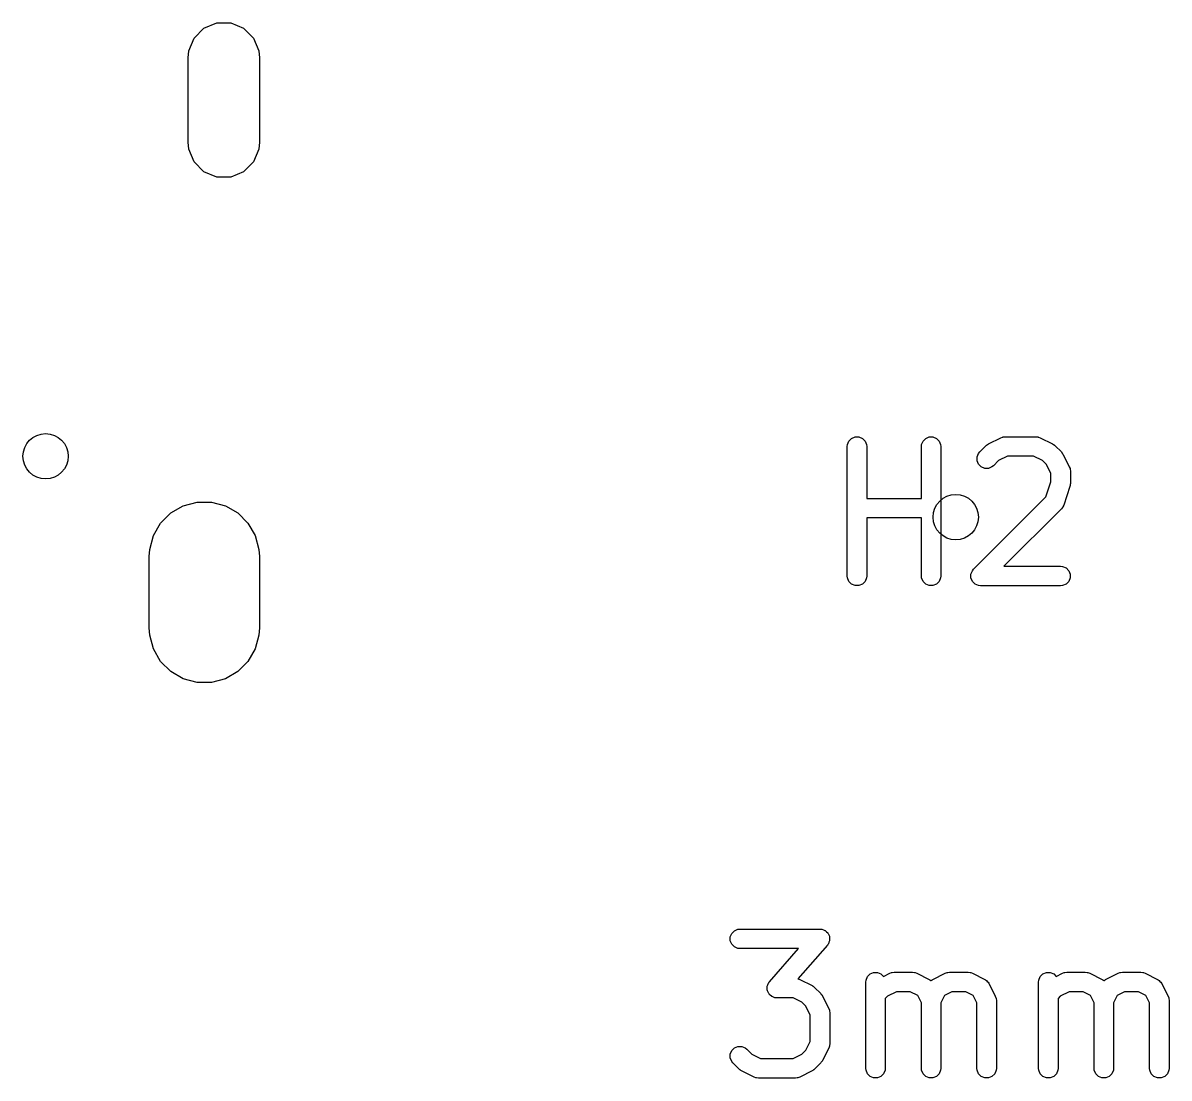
# Model space of a CAD drawing. Extents: x 0.02 to 1.98, y -0.08 to 3.55.
# Drawn here: x 1.5165 to 1.8648, y 3.2295 to 3.5502 of the extents above; entities that cross this region are included whole.
import ezdxf

# ---------------------------------------------------------------- set-up
doc = ezdxf.new("R2010")
doc.units = 0
doc.header["$MEASUREMENT"] = 0
doc.layers.add('BLACK', color=7, linetype='CONTINUOUS')

msp = doc.modelspace()

# ---------------------------------------------------------------- linework, layer by layer
at = {"layer": 'BLACK', "linetype": 'CONTINUOUS'}
for p, q in [((1.57154, 3.54857), (1.57545, 3.55019)), ((1.57545, 3.55019), (1.57967, 3.55019)), ((1.57967, 3.55019), (1.58357, 3.54857)), ((1.56694, 3.54168), (1.56856, 3.54558)), ((1.56856, 3.54558), (1.57154, 3.54857)), ((1.58357, 3.54857), (1.58656, 3.54558)), ((1.58656, 3.54558), (1.58818, 3.54168)), ((1.56673, 3.53957), (1.56694, 3.54168)), ((1.56673, 3.51398), (1.56673, 3.53957)), ((1.58818, 3.54168), (1.58839, 3.53957)), ((1.58839, 3.53957), (1.58839, 3.51398)), ((1.56694, 3.51186), (1.56673, 3.51398)), ((1.56856, 3.50796), (1.56694, 3.51186)), ((1.58818, 3.51186), (1.58656, 3.50796)), ((1.58839, 3.51398), (1.58818, 3.51186)), ((1.57154, 3.50497), (1.56856, 3.50796)), ((1.58656, 3.50796), (1.58357, 3.50497)), ((1.57545, 3.50336), (1.57154, 3.50497)), ((1.58357, 3.50497), (1.57967, 3.50336)), ((1.57967, 3.50336), (1.57545, 3.50336)), ((1.76755, 3.4231), (1.76836, 3.42392)), ((1.76836, 3.42392), (1.76943, 3.42436)), ((1.76943, 3.42436), (1.77058, 3.42436)), ((1.77058, 3.42436), (1.77164, 3.42392)), ((1.77164, 3.42392), (1.77246, 3.4231)), ((1.79005, 3.4231), (1.79086, 3.42392)), ((1.79086, 3.42392), (1.79192, 3.42436)), ((1.79192, 3.42436), (1.79308, 3.42436)), ((1.79308, 3.42436), (1.79414, 3.42392)), ((1.79414, 3.42392), (1.79496, 3.4231)), ((1.80993, 3.42223), (1.81368, 3.4241)), ((1.81368, 3.4241), (1.81422, 3.42431)), ((1.81422, 3.42431), (1.81432, 3.42432)), ((1.81432, 3.42432), (1.81442, 3.42436)), ((1.81442, 3.42436), (1.815, 3.42442)), ((1.815, 3.42442), (1.82437, 3.42442)), ((1.82437, 3.42442), (1.82495, 3.42436)), ((1.82495, 3.42436), (1.82505, 3.42432)), ((1.82505, 3.42432), (1.82515, 3.42431)), ((1.82515, 3.42431), (1.82569, 3.4241)), ((1.82569, 3.4241), (1.82944, 3.42223)), ((1.76705, 3.42146), (1.76711, 3.42204)), ((1.76705, 3.38209), (1.76705, 3.42146)), ((1.76711, 3.42204), (1.76755, 3.4231)), ((1.77246, 3.4231), (1.7729, 3.42204)), ((1.7729, 3.42204), (1.77296, 3.42146)), ((1.77296, 3.42146), (1.77296, 3.40567)), ((1.78955, 3.42146), (1.7896, 3.42204)), ((1.78955, 3.40567), (1.78955, 3.42146)), ((1.7896, 3.42204), (1.79005, 3.4231)), ((1.79496, 3.4231), (1.7954, 3.42204)), ((1.7954, 3.42204), (1.79545, 3.42146)), ((1.79545, 3.42146), (1.79545, 3.38209)), ((1.80729, 3.4198), (1.80916, 3.42168)), ((1.80916, 3.42168), (1.80939, 3.42186)), ((1.80939, 3.42186), (1.80944, 3.42192)), ((1.80944, 3.42192), (1.80953, 3.42198)), ((1.80953, 3.42198), (1.80961, 3.42204)), ((1.80961, 3.42204), (1.80968, 3.42207)), ((1.80968, 3.42207), (1.80993, 3.42223)), ((1.82944, 3.42223), (1.82969, 3.42207)), ((1.82969, 3.42207), (1.82976, 3.42204)), ((1.82976, 3.42204), (1.82984, 3.42198)), ((1.82984, 3.42198), (1.82993, 3.42192)), ((1.82993, 3.42192), (1.82998, 3.42186)), ((1.82998, 3.42186), (1.83021, 3.42168)), ((1.83021, 3.42168), (1.83208, 3.4198)), ((1.80648, 3.41829), (1.80692, 3.41935)), ((1.80648, 3.41714), (1.80648, 3.41829)), ((1.80692, 3.41607), (1.80648, 3.41714)), ((1.80692, 3.41935), (1.80729, 3.4198)), ((1.813, 3.41716), (1.81146, 3.41563)), ((1.8157, 3.41851), (1.813, 3.41716)), ((1.82367, 3.41851), (1.8157, 3.41851)), ((1.82637, 3.41716), (1.82367, 3.41851)), ((1.82757, 3.41597), (1.82637, 3.41716)), ((1.83208, 3.4198), (1.83227, 3.41958)), ((1.83227, 3.41958), (1.83233, 3.41952)), ((1.83233, 3.41952), (1.83238, 3.41944)), ((1.83238, 3.41944), (1.83245, 3.41935)), ((1.83245, 3.41935), (1.83248, 3.41928)), ((1.83248, 3.41928), (1.83264, 3.41903)), ((1.83264, 3.41903), (1.83451, 3.41529)), ((1.80773, 3.41526), (1.80692, 3.41607)), ((1.8088, 3.41482), (1.80773, 3.41526)), ((1.80995, 3.41482), (1.8088, 3.41482)), ((1.81101, 3.41526), (1.80995, 3.41482)), ((1.81146, 3.41563), (1.81101, 3.41526)), ((1.82892, 3.41327), (1.82757, 3.41597)), ((1.82892, 3.41069), (1.82892, 3.41327)), ((1.83451, 3.41529), (1.83472, 3.41474)), ((1.83472, 3.41474), (1.83473, 3.41464)), ((1.83473, 3.41464), (1.83477, 3.41454)), ((1.83477, 3.41454), (1.83482, 3.41396)), ((1.83482, 3.41396), (1.83482, 3.41022)), ((1.82742, 3.40619), (1.82892, 3.41069)), ((1.83478, 3.40974), (1.83477, 3.40964)), ((1.8348, 3.40985), (1.83478, 3.40974)), ((1.83482, 3.41022), (1.83479, 3.40992)), ((1.83479, 3.40992), (1.8348, 3.40985)), ((1.83467, 3.40928), (1.8328, 3.40366)), ((1.83474, 3.40957), (1.83467, 3.40928)), ((1.83477, 3.40964), (1.83474, 3.40957)), ((1.56147, 3.40127), (1.56525, 3.40345)), ((1.56525, 3.40345), (1.56947, 3.40458)), ((1.56947, 3.40458), (1.57384, 3.40458)), ((1.57384, 3.40458), (1.57806, 3.40345)), ((1.57806, 3.40345), (1.58184, 3.40127)), ((1.77296, 3.40567), (1.78955, 3.40567)), ((1.80541, 3.38418), (1.82742, 3.40619)), ((1.83245, 3.40295), (1.83208, 3.4025)), ((1.83249, 3.40305), (1.83245, 3.40295)), ((1.83256, 3.40313), (1.83249, 3.40305)), ((1.8328, 3.40366), (1.83256, 3.40313)), ((1.55838, 3.39818), (1.56147, 3.40127)), ((1.58184, 3.40127), (1.58493, 3.39818)), ((1.78955, 3.39976), (1.77296, 3.39976)), ((1.77296, 3.39976), (1.77296, 3.38209)), ((1.78955, 3.38209), (1.78955, 3.39976)), ((1.83208, 3.4025), (1.81463, 3.38505)), ((1.55619, 3.3944), (1.55838, 3.39818)), ((1.58493, 3.39818), (1.58711, 3.3944)), ((1.55506, 3.39018), (1.55619, 3.3944)), ((1.58711, 3.3944), (1.58824, 3.39018)), ((1.55492, 3.38799), (1.55506, 3.39018)), ((1.58824, 3.39018), (1.58839, 3.38799)), ((1.55492, 3.36634), (1.55492, 3.38799)), ((1.58839, 3.38799), (1.58839, 3.36634)), ((1.76711, 3.38152), (1.76705, 3.38209)), ((1.77296, 3.38209), (1.7729, 3.38152)), ((1.7896, 3.38152), (1.78955, 3.38209)), ((1.79545, 3.38209), (1.7954, 3.38152)), ((1.8046, 3.38267), (1.80504, 3.38373)), ((1.8046, 3.38152), (1.8046, 3.38267)), ((1.80504, 3.38373), (1.80541, 3.38418)), ((1.81463, 3.38505), (1.83187, 3.38505)), ((1.83187, 3.38505), (1.83245, 3.38499)), ((1.83245, 3.38499), (1.83351, 3.38455)), ((1.83351, 3.38455), (1.83433, 3.38373)), ((1.83433, 3.38373), (1.83477, 3.38267)), ((1.83477, 3.38267), (1.83477, 3.38152)), ((1.76755, 3.38045), (1.76711, 3.38152)), ((1.76836, 3.37964), (1.76755, 3.38045)), ((1.76943, 3.3792), (1.76836, 3.37964)), ((1.77058, 3.3792), (1.76943, 3.3792)), ((1.77164, 3.37964), (1.77058, 3.3792)), ((1.77246, 3.38045), (1.77164, 3.37964)), ((1.7729, 3.38152), (1.77246, 3.38045)), ((1.79005, 3.38045), (1.7896, 3.38152)), ((1.79086, 3.37964), (1.79005, 3.38045)), ((1.79192, 3.3792), (1.79086, 3.37964)), ((1.79308, 3.3792), (1.79192, 3.3792)), ((1.79414, 3.37964), (1.79308, 3.3792)), ((1.79496, 3.38045), (1.79414, 3.37964)), ((1.7954, 3.38152), (1.79496, 3.38045)), ((1.80504, 3.38045), (1.8046, 3.38152)), ((1.80586, 3.37964), (1.80504, 3.38045)), ((1.80692, 3.3792), (1.80586, 3.37964)), ((1.8075, 3.37914), (1.80692, 3.3792)), ((1.83187, 3.37914), (1.8075, 3.37914)), ((1.83245, 3.3792), (1.83187, 3.37914)), ((1.83351, 3.37964), (1.83245, 3.3792)), ((1.83433, 3.38045), (1.83351, 3.37964)), ((1.83477, 3.38152), (1.83433, 3.38045)), ((1.55506, 3.36415), (1.55492, 3.36634)), ((1.58839, 3.36634), (1.58824, 3.36415)), ((1.55619, 3.35994), (1.55506, 3.36415)), ((1.58824, 3.36415), (1.58711, 3.35994)), ((1.55838, 3.35615), (1.55619, 3.35994)), ((1.58711, 3.35994), (1.58493, 3.35615)), ((1.56147, 3.35306), (1.55838, 3.35615)), ((1.58493, 3.35615), (1.58184, 3.35306)), ((1.56525, 3.35088), (1.56147, 3.35306)), ((1.56947, 3.34975), (1.56525, 3.35088)), ((1.57806, 3.35088), (1.57384, 3.34975)), ((1.58184, 3.35306), (1.57806, 3.35088)), ((1.57384, 3.34975), (1.56947, 3.34975)), ((1.73193, 3.2735), (1.73274, 3.27431)), ((1.73274, 3.27431), (1.73381, 3.27475)), ((1.73381, 3.27475), (1.73438, 3.27481)), ((1.73438, 3.27481), (1.75876, 3.27481)), ((1.75876, 3.27481), (1.75906, 3.27478)), ((1.75906, 3.27478), (1.75914, 3.27479)), ((1.75914, 3.27479), (1.75919, 3.27477)), ((1.75919, 3.27477), (1.75933, 3.27475)), ((1.75933, 3.27475), (1.75977, 3.27457)), ((1.75977, 3.27457), (1.76023, 3.27442)), ((1.76023, 3.27442), (1.7603, 3.27435)), ((1.7603, 3.27435), (1.7604, 3.27431)), ((1.7604, 3.27431), (1.76073, 3.27397)), ((1.76073, 3.27397), (1.7611, 3.27366)), ((1.73149, 3.27243), (1.73193, 3.2735)), ((1.73149, 3.27128), (1.73149, 3.27243)), ((1.73193, 3.27022), (1.73149, 3.27128)), ((1.7611, 3.27366), (1.76114, 3.27357)), ((1.76114, 3.27357), (1.76121, 3.2735)), ((1.76121, 3.2735), (1.76139, 3.27306)), ((1.76147, 3.27084), (1.76131, 3.27038)), ((1.76139, 3.27306), (1.76161, 3.27262)), ((1.76165, 3.27128), (1.76147, 3.27084)), ((1.76161, 3.27262), (1.76161, 3.27253)), ((1.76161, 3.27253), (1.76165, 3.27243)), ((1.76165, 3.27243), (1.76165, 3.27195)), ((1.76165, 3.27195), (1.76168, 3.27148)), ((1.76168, 3.27148), (1.76165, 3.27138)), ((1.76165, 3.27138), (1.76165, 3.27128)), ((1.73274, 3.2694), (1.73193, 3.27022)), ((1.73381, 3.26896), (1.73274, 3.2694)), ((1.73438, 3.2689), (1.73381, 3.26896)), ((1.75225, 3.2689), (1.73438, 3.2689)), ((1.74341, 3.2588), (1.75225, 3.2689)), ((1.76098, 3.26991), (1.75204, 3.2597)), ((1.76116, 3.27016), (1.76098, 3.26991)), ((1.76121, 3.27022), (1.76116, 3.27016)), ((1.76123, 3.27027), (1.76121, 3.27022)), ((1.76131, 3.27038), (1.76123, 3.27027)), ((1.77273, 3.25931), (1.77317, 3.26037)), ((1.77317, 3.26037), (1.77399, 3.26119)), ((1.77399, 3.26119), (1.77505, 3.26163)), ((1.77505, 3.26163), (1.7762, 3.26163)), ((1.7762, 3.26163), (1.77727, 3.26119)), ((1.77727, 3.26119), (1.77803, 3.26043)), ((1.77803, 3.26043), (1.77993, 3.26138)), ((1.77993, 3.26138), (1.78047, 3.26158)), ((1.78047, 3.26158), (1.78058, 3.26159)), ((1.78058, 3.26159), (1.78068, 3.26163)), ((1.78068, 3.26163), (1.78125, 3.26169)), ((1.78125, 3.26169), (1.78688, 3.26169)), ((1.78688, 3.26169), (1.78745, 3.26163)), ((1.78745, 3.26163), (1.78755, 3.26159)), ((1.78755, 3.26159), (1.78766, 3.26158)), ((1.78766, 3.26158), (1.7882, 3.26138)), ((1.7882, 3.26138), (1.79195, 3.2595)), ((1.79306, 3.2595), (1.7968, 3.26138)), ((1.7968, 3.26138), (1.79735, 3.26158)), ((1.79735, 3.26158), (1.79745, 3.26159)), ((1.79745, 3.26159), (1.79755, 3.26163)), ((1.79755, 3.26163), (1.79813, 3.26169)), ((1.79813, 3.26169), (1.80375, 3.26169)), ((1.80375, 3.26169), (1.80433, 3.26163)), ((1.80433, 3.26163), (1.80442, 3.26159)), ((1.80442, 3.26159), (1.80453, 3.26158)), ((1.80453, 3.26158), (1.80507, 3.26138)), ((1.80507, 3.26138), (1.80882, 3.2595)), ((1.82523, 3.25931), (1.82567, 3.26037)), ((1.82567, 3.26037), (1.82648, 3.26119)), ((1.82648, 3.26119), (1.82755, 3.26163)), ((1.82755, 3.26163), (1.8287, 3.26163)), ((1.8287, 3.26163), (1.82976, 3.26119)), ((1.82976, 3.26119), (1.83053, 3.26043)), ((1.83053, 3.26043), (1.83243, 3.26138)), ((1.83243, 3.26138), (1.83297, 3.26158)), ((1.83297, 3.26158), (1.83307, 3.26159)), ((1.83307, 3.26159), (1.83317, 3.26163)), ((1.83317, 3.26163), (1.83375, 3.26169)), ((1.83375, 3.26169), (1.83937, 3.26169)), ((1.83937, 3.26169), (1.83995, 3.26163)), ((1.83995, 3.26163), (1.84004, 3.26159)), ((1.84004, 3.26159), (1.84015, 3.26158)), ((1.84015, 3.26158), (1.84069, 3.26138)), ((1.84069, 3.26138), (1.84444, 3.2595)), ((1.84555, 3.2595), (1.8493, 3.26138)), ((1.8493, 3.26138), (1.84984, 3.26158)), ((1.84984, 3.26158), (1.84994, 3.26159)), ((1.84994, 3.26159), (1.85004, 3.26163)), ((1.85004, 3.26163), (1.85062, 3.26169)), ((1.85062, 3.26169), (1.85624, 3.26169)), ((1.85624, 3.26169), (1.85682, 3.26163)), ((1.85682, 3.26163), (1.85692, 3.26159)), ((1.85692, 3.26159), (1.85702, 3.26158)), ((1.85702, 3.26158), (1.85756, 3.26138)), ((1.85756, 3.26138), (1.86131, 3.2595)), ((1.7427, 3.25724), (1.74274, 3.25734)), ((1.74274, 3.25676), (1.7427, 3.25724)), ((1.74274, 3.25744), (1.74292, 3.25788)), ((1.74274, 3.25734), (1.74274, 3.25744)), ((1.74274, 3.25628), (1.74274, 3.25676)), ((1.74292, 3.25788), (1.74307, 3.25833)), ((1.74307, 3.25833), (1.74316, 3.25845)), ((1.74316, 3.25845), (1.74318, 3.2585)), ((1.74318, 3.2585), (1.74323, 3.25855)), ((1.74323, 3.25855), (1.74341, 3.2588)), ((1.75204, 3.2597), (1.75258, 3.2595)), ((1.75258, 3.2595), (1.75633, 3.25763)), ((1.75633, 3.25763), (1.75657, 3.25747)), ((1.75657, 3.25747), (1.75665, 3.25744)), ((1.75665, 3.25744), (1.75673, 3.25737)), ((1.75673, 3.25737), (1.75682, 3.25732)), ((1.75682, 3.25732), (1.75687, 3.25726)), ((1.75687, 3.25726), (1.75709, 3.25707)), ((1.75709, 3.25707), (1.75897, 3.2552)), ((1.77268, 3.25873), (1.77273, 3.25931)), ((1.77268, 3.23249), (1.77268, 3.25873)), ((1.79195, 3.2595), (1.79204, 3.25944)), ((1.79204, 3.25944), (1.79209, 3.25942)), ((1.79209, 3.25942), (1.79214, 3.25938)), ((1.79214, 3.25938), (1.79244, 3.25919)), ((1.79244, 3.25919), (1.7925, 3.25912)), ((1.7925, 3.25912), (1.79257, 3.25919)), ((1.79257, 3.25919), (1.79286, 3.25938)), ((1.79286, 3.25938), (1.79291, 3.25942)), ((1.79291, 3.25942), (1.79296, 3.25944)), ((1.79296, 3.25944), (1.79306, 3.2595)), ((1.80882, 3.2595), (1.80892, 3.25944)), ((1.80892, 3.25944), (1.80896, 3.25942)), ((1.80896, 3.25942), (1.80902, 3.25938)), ((1.80902, 3.25938), (1.80931, 3.25919)), ((1.80931, 3.25919), (1.80955, 3.25891)), ((1.80955, 3.25891), (1.80983, 3.25867)), ((1.80983, 3.25867), (1.81002, 3.25838)), ((1.81002, 3.25838), (1.81006, 3.25832)), ((1.81006, 3.25832), (1.81008, 3.25828)), ((1.81008, 3.25828), (1.81014, 3.25818)), ((1.81014, 3.25818), (1.81201, 3.25443)), ((1.82517, 3.25873), (1.82523, 3.25931)), ((1.82517, 3.23249), (1.82517, 3.25873)), ((1.84444, 3.2595), (1.84454, 3.25944)), ((1.84454, 3.25944), (1.84458, 3.25942)), ((1.84458, 3.25942), (1.84464, 3.25938)), ((1.84464, 3.25938), (1.84493, 3.25919)), ((1.84493, 3.25919), (1.84499, 3.25912)), ((1.84499, 3.25912), (1.84506, 3.25919)), ((1.84506, 3.25919), (1.84535, 3.25938)), ((1.84535, 3.25938), (1.84541, 3.25942)), ((1.84541, 3.25942), (1.84545, 3.25944)), ((1.84545, 3.25944), (1.84555, 3.2595)), ((1.86131, 3.2595), (1.86141, 3.25944)), ((1.86141, 3.25944), (1.86145, 3.25942)), ((1.86145, 3.25942), (1.86151, 3.25938)), ((1.86151, 3.25938), (1.8618, 3.25919)), ((1.8618, 3.25919), (1.86205, 3.25891)), ((1.86205, 3.25891), (1.86233, 3.25867)), ((1.86233, 3.25867), (1.86251, 3.25838)), ((1.86251, 3.25838), (1.86256, 3.25832)), ((1.86256, 3.25832), (1.86257, 3.25828)), ((1.86257, 3.25828), (1.86263, 3.25818)), ((1.86263, 3.25818), (1.86451, 3.25443)), ((1.74277, 3.25619), (1.74274, 3.25628)), ((1.74278, 3.25609), (1.74277, 3.25619)), ((1.74299, 3.25566), (1.74278, 3.25609)), ((1.74318, 3.25522), (1.74299, 3.25566)), ((1.74325, 3.25515), (1.74318, 3.25522)), ((1.74329, 3.25506), (1.74325, 3.25515)), ((1.74365, 3.25474), (1.74329, 3.25506)), ((1.74399, 3.2544), (1.74365, 3.25474)), ((1.74408, 3.25437), (1.74399, 3.2544)), ((1.74416, 3.2543), (1.74408, 3.25437)), ((1.74461, 3.25415), (1.74416, 3.2543)), ((1.74506, 3.25396), (1.74461, 3.25415)), ((1.7452, 3.25395), (1.74506, 3.25396)), ((1.74525, 3.25393), (1.7452, 3.25395)), ((1.74533, 3.25394), (1.74525, 3.25393)), ((1.74563, 3.25391), (1.74533, 3.25394)), ((1.75056, 3.25391), (1.74563, 3.25391)), ((1.75326, 3.25256), (1.75056, 3.25391)), ((1.75897, 3.2552), (1.75915, 3.25497)), ((1.75915, 3.25497), (1.75921, 3.25492)), ((1.75921, 3.25492), (1.75927, 3.25483)), ((1.75927, 3.25483), (1.75934, 3.25475)), ((1.75934, 3.25475), (1.75937, 3.25468)), ((1.75937, 3.25468), (1.75952, 3.25443)), ((1.75952, 3.25443), (1.7614, 3.25068)), ((1.77925, 3.25443), (1.77858, 3.25376)), ((1.77858, 3.25376), (1.77858, 3.23249)), ((1.78195, 3.25578), (1.77925, 3.25443)), ((1.78618, 3.25578), (1.78195, 3.25578)), ((1.78843, 3.25466), (1.78618, 3.25578)), ((1.78955, 3.25241), (1.78843, 3.25466)), ((1.79658, 3.25466), (1.79545, 3.25241)), ((1.79882, 3.25578), (1.79658, 3.25466)), ((1.80305, 3.25578), (1.79882, 3.25578)), ((1.8053, 3.25466), (1.80305, 3.25578)), ((1.80642, 3.25241), (1.8053, 3.25466)), ((1.81201, 3.25443), (1.81222, 3.25389)), ((1.81222, 3.25389), (1.81223, 3.25378)), ((1.81223, 3.25378), (1.81227, 3.25369)), ((1.81227, 3.25369), (1.81233, 3.25311)), ((1.81233, 3.25311), (1.81233, 3.23249)), ((1.83175, 3.25443), (1.83107, 3.25376)), ((1.83107, 3.25376), (1.83107, 3.23249)), ((1.83444, 3.25578), (1.83175, 3.25443)), ((1.83867, 3.25578), (1.83444, 3.25578)), ((1.84092, 3.25466), (1.83867, 3.25578)), ((1.84204, 3.25241), (1.84092, 3.25466)), ((1.84907, 3.25466), (1.84795, 3.25241)), ((1.85132, 3.25578), (1.84907, 3.25466)), ((1.85555, 3.25578), (1.85132, 3.25578)), ((1.85779, 3.25466), (1.85555, 3.25578)), ((1.85891, 3.25241), (1.85779, 3.25466)), ((1.86451, 3.25443), (1.86472, 3.25389)), ((1.86472, 3.25389), (1.86472, 3.25378)), ((1.86472, 3.25378), (1.86476, 3.25369)), ((1.86476, 3.25369), (1.86482, 3.25311)), ((1.86482, 3.25311), (1.86482, 3.23249)), ((1.75445, 3.25136), (1.75326, 3.25256)), ((1.7558, 3.24866), (1.75445, 3.25136)), ((1.7614, 3.25068), (1.7616, 3.25014)), ((1.7616, 3.25014), (1.76161, 3.25003)), ((1.76161, 3.25003), (1.76165, 3.24994)), ((1.76165, 3.24994), (1.76171, 3.24936)), ((1.78955, 3.23249), (1.78955, 3.25241)), ((1.79545, 3.25241), (1.79545, 3.23249)), ((1.80642, 3.23249), (1.80642, 3.25241)), ((1.84204, 3.23249), (1.84204, 3.25241)), ((1.84795, 3.25241), (1.84795, 3.23249)), ((1.85891, 3.23249), (1.85891, 3.25241)), ((1.7558, 3.24068), (1.7558, 3.24866)), ((1.76171, 3.24936), (1.76171, 3.23999)), ((1.73274, 3.23869), (1.73381, 3.23913)), ((1.73381, 3.23913), (1.73496, 3.23913)), ((1.73496, 3.23913), (1.73602, 3.23869)), ((1.75445, 3.23799), (1.7558, 3.24068)), ((1.7616, 3.23921), (1.7614, 3.23867)), ((1.76161, 3.23931), (1.7616, 3.23921)), ((1.76165, 3.23941), (1.76161, 3.23931)), ((1.76171, 3.23999), (1.76165, 3.23941)), ((1.73149, 3.23681), (1.73193, 3.23788)), ((1.73149, 3.23566), (1.73149, 3.23681)), ((1.73193, 3.2346), (1.73149, 3.23566)), ((1.73193, 3.23788), (1.73274, 3.23869)), ((1.73602, 3.23869), (1.73647, 3.23832)), ((1.73647, 3.23832), (1.73801, 3.23679)), ((1.73801, 3.23679), (1.7407, 3.23544)), ((1.75056, 3.23544), (1.75326, 3.23679)), ((1.75326, 3.23679), (1.75445, 3.23799)), ((1.7614, 3.23867), (1.75952, 3.23492)), ((1.7323, 3.23415), (1.73193, 3.2346)), ((1.73417, 3.23227), (1.7323, 3.23415)), ((1.7344, 3.23209), (1.73417, 3.23227)), ((1.73445, 3.23203), (1.7344, 3.23209)), ((1.7407, 3.23544), (1.75056, 3.23544)), ((1.75687, 3.23209), (1.75682, 3.23203)), ((1.75709, 3.23227), (1.75687, 3.23209)), ((1.75897, 3.23415), (1.75709, 3.23227)), ((1.75915, 3.23438), (1.75897, 3.23415)), ((1.75921, 3.23443), (1.75915, 3.23438)), ((1.75927, 3.23452), (1.75921, 3.23443)), ((1.75934, 3.2346), (1.75927, 3.23452)), ((1.75937, 3.23467), (1.75934, 3.2346)), ((1.75952, 3.23492), (1.75937, 3.23467)), ((1.77273, 3.23191), (1.77268, 3.23249)), ((1.77858, 3.23249), (1.77852, 3.23191)), ((1.7896, 3.23191), (1.78955, 3.23249)), ((1.79545, 3.23249), (1.7954, 3.23191)), ((1.80648, 3.23191), (1.80642, 3.23249)), ((1.81233, 3.23249), (1.81227, 3.23191)), ((1.82523, 3.23191), (1.82517, 3.23249)), ((1.83107, 3.23249), (1.83102, 3.23191)), ((1.8421, 3.23191), (1.84204, 3.23249)), ((1.84795, 3.23249), (1.84789, 3.23191)), ((1.85897, 3.23191), (1.85891, 3.23249)), ((1.86482, 3.23249), (1.86476, 3.23191)), ((1.73454, 3.23197), (1.73445, 3.23203)), ((1.73462, 3.23191), (1.73454, 3.23197)), ((1.73469, 3.23188), (1.73462, 3.23191)), ((1.73494, 3.23172), (1.73469, 3.23188)), ((1.73869, 3.22985), (1.73494, 3.23172)), ((1.73923, 3.22964), (1.73869, 3.22985)), ((1.73933, 3.22963), (1.73923, 3.22964)), ((1.73943, 3.22959), (1.73933, 3.22963)), ((1.74001, 3.22953), (1.73943, 3.22959)), ((1.75126, 3.22953), (1.74001, 3.22953)), ((1.75183, 3.22959), (1.75126, 3.22953)), ((1.75193, 3.22963), (1.75183, 3.22959)), ((1.75204, 3.22964), (1.75193, 3.22963)), ((1.75258, 3.22985), (1.75204, 3.22964)), ((1.75633, 3.23172), (1.75258, 3.22985)), ((1.75657, 3.23188), (1.75633, 3.23172)), ((1.75665, 3.23191), (1.75657, 3.23188)), ((1.75673, 3.23197), (1.75665, 3.23191)), ((1.75682, 3.23203), (1.75673, 3.23197)), ((1.77317, 3.23085), (1.77273, 3.23191)), ((1.77399, 3.23003), (1.77317, 3.23085)), ((1.77505, 3.22959), (1.77399, 3.23003)), ((1.7762, 3.22959), (1.77505, 3.22959)), ((1.77727, 3.23003), (1.7762, 3.22959)), ((1.77808, 3.23085), (1.77727, 3.23003)), ((1.77852, 3.23191), (1.77808, 3.23085)), ((1.79005, 3.23085), (1.7896, 3.23191)), ((1.79086, 3.23003), (1.79005, 3.23085)), ((1.79192, 3.22959), (1.79086, 3.23003)), ((1.79308, 3.22959), (1.79192, 3.22959)), ((1.79414, 3.23003), (1.79308, 3.22959)), ((1.79496, 3.23085), (1.79414, 3.23003)), ((1.7954, 3.23191), (1.79496, 3.23085)), ((1.80692, 3.23085), (1.80648, 3.23191)), ((1.80773, 3.23003), (1.80692, 3.23085)), ((1.8088, 3.22959), (1.80773, 3.23003)), ((1.80995, 3.22959), (1.8088, 3.22959)), ((1.81101, 3.23003), (1.80995, 3.22959)), ((1.81183, 3.23085), (1.81101, 3.23003)), ((1.81227, 3.23191), (1.81183, 3.23085)), ((1.82567, 3.23085), (1.82523, 3.23191)), ((1.82648, 3.23003), (1.82567, 3.23085)), ((1.82755, 3.22959), (1.82648, 3.23003)), ((1.8287, 3.22959), (1.82755, 3.22959)), ((1.82976, 3.23003), (1.8287, 3.22959)), ((1.83058, 3.23085), (1.82976, 3.23003)), ((1.83102, 3.23191), (1.83058, 3.23085)), ((1.84254, 3.23085), (1.8421, 3.23191)), ((1.84335, 3.23003), (1.84254, 3.23085)), ((1.84442, 3.22959), (1.84335, 3.23003)), ((1.84557, 3.22959), (1.84442, 3.22959)), ((1.84663, 3.23003), (1.84557, 3.22959)), ((1.84745, 3.23085), (1.84663, 3.23003)), ((1.84789, 3.23191), (1.84745, 3.23085)), ((1.85941, 3.23085), (1.85897, 3.23191)), ((1.86023, 3.23003), (1.85941, 3.23085)), ((1.86129, 3.22959), (1.86023, 3.23003)), ((1.86244, 3.22959), (1.86129, 3.22959)), ((1.86351, 3.23003), (1.86244, 3.22959)), ((1.86432, 3.23085), (1.86351, 3.23003)), ((1.86476, 3.23191), (1.86432, 3.23085))]:
    msp.add_line(p, q, dxfattribs=at)
at = {"layer": 'BLACK'}
for centre in [(1.52343, 3.4185), (1.8, 3.4)]:
    msp.add_circle(centre, 0.00689, dxfattribs=at)

doc.saveas('drawing.dxf')
